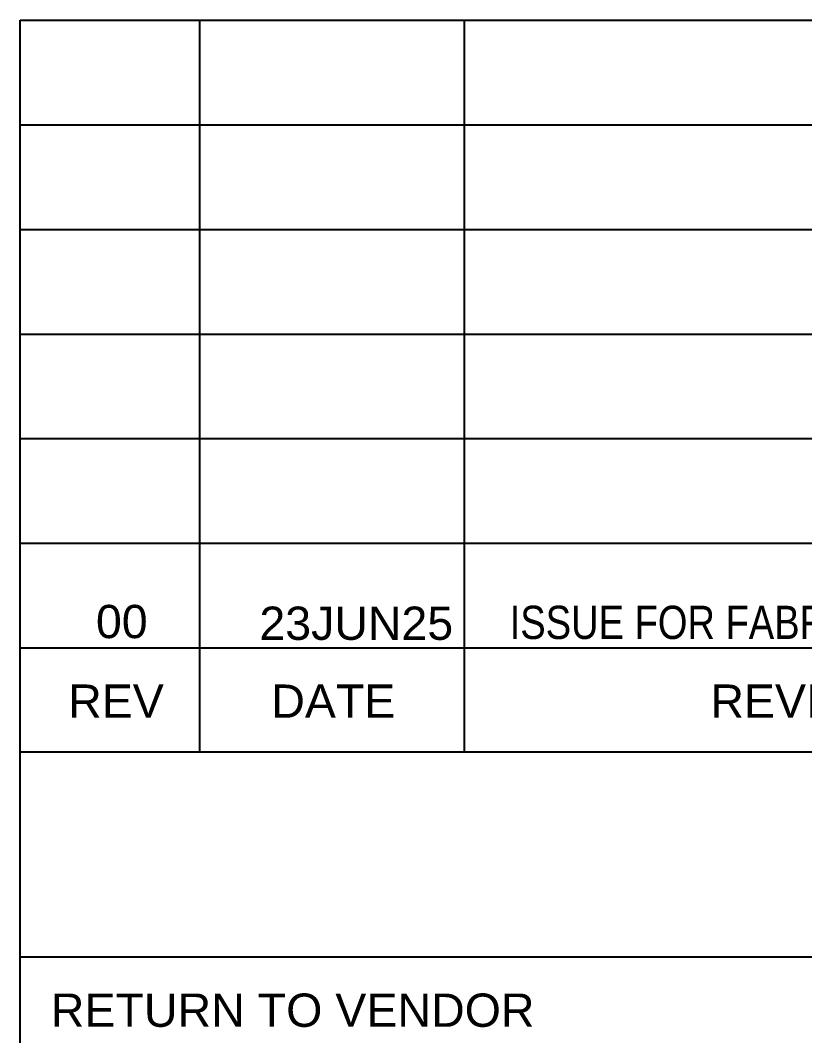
# Model space of a CAD drawing. Header units: millimetres. Extents: x -258 to 337, y -124 to 296.
# Drawn here: x 242.46 to 273.98, y 40.07 to 80.9 of the extents above; entities that cross this region are included whole.
import ezdxf

# ---------------------------------------------------------------- set-up
doc = ezdxf.new("R2010")
doc.units = ezdxf.units.MM
doc.styles.add('Arial', font='ARIAL.TTF', dxfattribs={"height": 0.2})
doc.styles.add('Arial Narrow', font='ARIALN.TTF', dxfattribs={"height": 0.2})

# ---------------------------------------------------------------- blocks, each defined once
blk = doc.blocks.new('Unknown-234524341-28315')
at = {"color": 7, "linetype": 'Continuous'}
for p, q in [((242.459, -109.312), (242.459, 80.9)), ((242.459, 80.9), (321.641, 80.9)), ((249.676, 51.463), (249.676, 80.9)), ((260.306, 51.463), (260.306, 80.9)), ((242.459, 76.696), (321.641, 76.696)), ((242.459, 72.49), (321.641, 72.49)), ((242.459, 68.284), (321.641, 68.284)), ((242.459, 64.078), (321.641, 64.078)), ((242.459, 59.873), (321.641, 59.873)), ((242.459, 55.669), (321.641, 55.668)), ((242.459, 51.487), (321.617, 51.487)), ((242.459, 43.24), (321.641, 43.24))]:
    blk.add_line(p, q, dxfattribs=at)
at = {"color": 7, "linetype": 'Continuous', "style": 'Arial'}
for s, p in [('REV', (244.384, 52.856)), ('DATE', (252.547, 52.856)), ('REVISION', (270.193, 52.856))]:
    blk.add_text(s, height=1.3371, dxfattribs=at).set_placement(p)
at = {"color": 7, "linetype": 'Continuous', "style": 'Arial', "width": 1.000637}
blk.add_text('RETURN TO VENDOR', height=1.3388, dxfattribs=at).set_placement((243.683, 40.428))
blk = doc.blocks.new('Unknown-234524341-28317')
at = {"color": 6}
for s, height, style, p in [('00', 1.3371, 'Arial', (245.499, 56.057)), ('23JUN25', 1.3371, 'Arial', (252.067, 55.988)), ('ISSUE FOR FABRICATION', 1.3362, 'Arial Narrow', (262.126, 56.023))]:
    blk.add_text(s, height=height, dxfattribs=dict(at, style=style)).set_placement(p)

msp = doc.modelspace()

# ---------------------------------------------------------------- block references
for name in ['Unknown-234524341-28315', 'Unknown-234524341-28317']:
    msp.add_blockref(name, (0, 0))

doc.saveas('drawing.dxf')
